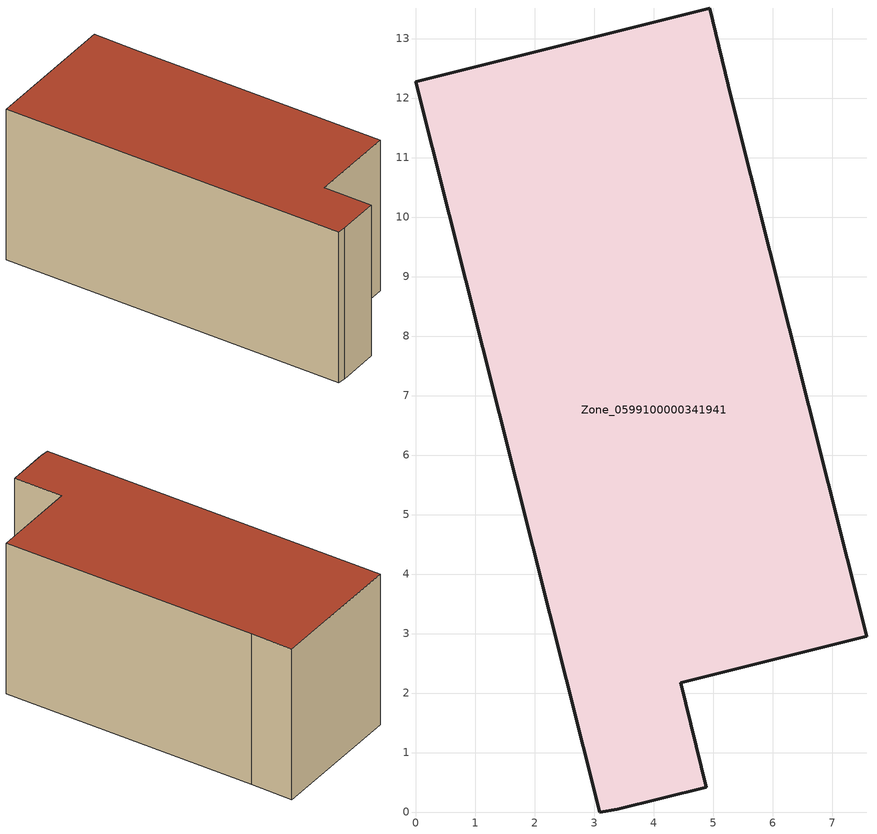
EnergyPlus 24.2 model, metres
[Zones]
Zone_0599100000341941
 floor ground (C_G): 0,12.27 4.94,13.51 5.3,12 7.58,2.95 4.45,2.17 4.88,0.42 3.39,0.05 3.09,0 z0
 wall outside (C_F): 3.09,0 3.39,0.05 4.88,0.42 4.45,2.17 7.58,2.95 5.3,12 4.94,13.51 0,12.27 3.09,0 z0:5.78
 roof outside (C_R): 4.94,13.51 0,12.27 3.09,0 3.39,0.05 4.88,0.42 4.45,2.17 7.58,2.95 5.3,12 z5.78
[BUILDING]
Pand.0599100000341941: North Axis=0; Terrain=City; Loads Convergence Tolerance Value=0.04; Temperature Convergence Tolerance Value=0.4; Solar Distribution=FullExterior; Maximum Number of Warmup Days=25; Minimum Number of Warmup Days=1
[Site:Location]
Rotterdam.The.Hague.AP_ZH_NLD Design_Conditions: Latitude=51.96; Longitude=4.45; Time Zone=1; Elevation=-4.5
[SITE:GROUNDTEMPERATURE:BUILDINGSURFACE]
18, 18, 18, 18, 18, 18, 18, 18, 18, 18, 18, 18
[MATERIAL] Thermal Absorptance=0.9; Solar Absorptance=0.7; Visible Absorptance=0.7
Name | Roughness | Thickness | Conductivity | Density | Specific Heat
G.TI.1992-2005 | MediumSmooth | 0.15 | 0.06 | 540 | 1210
F.TI.1992-2005 | Rough | 0.3 | 0.12 | 1920 | 840
R.TI.1992-2005 | MediumRough | 0.2 | 0.08 | 1500 | 1000
[CONSTRUCTION]
C_G: G.TI.1992-2005
C_F: F.TI.1992-2005
C_R: R.TI.1992-2005
[ZONE]
Zone_0599100000341941: Type=1; Multiplier=1; Ceiling Height=Autocalculate; Volume=Autocalculate; Floor Area=autocalculate; Part of Total Floor Area=Yes
[ZONEINFILTRATION:DESIGNFLOWRATE]
Infil_Zone_0599100000341941: Zone or ZoneList or Space or SpaceList=Zone_0599100000341941; Schedule=AlwaysOn; Design Flow Rate Calculation Method=Flow/Area; Flow Rate per Floor Area=0.0015; Constant Term Coefficient=1; Temperature Term Coefficient=0; Velocity Term Coefficient=0; Velocity Squared Term Coefficient=0
[HVACTEMPLATE:ZONE:IDEALLOADSAIRSYSTEM]
Zone_0599100000341941: Maximum Heating Supply Air Temperature=50; Minimum Cooling Supply Air Temperature=13; Maximum Heating Supply Air Humidity Ratio=0.0156; Minimum Cooling Supply Air Humidity Ratio=0.0077; Heating Limit=NoLimit; Cooling Limit=NoLimit; Dehumidification Control Type=ConstantSensibleHeatRatio; Cooling Sensible Heat Ratio=0.7; Dehumidification Setpoint=60; Humidification Control Type=None; Humidification Setpoint=30; Outdoor Air Method=None; Outdoor Air Flow Rate per Person=0.00944; Outdoor Air Flow Rate per Zone Floor Area=0; Outdoor Air Flow Rate per Zone=0; Demand Controlled Ventilation Type=None; Outdoor Air Economizer Type=NoEconomizer; Heat Recovery Type=None; Sensible Heat Recovery Effectiveness=0.7; Latent Heat Recovery Effectiveness=0.65
[ZONECONTROL:THERMOSTAT]
ThermostatControl_Zone_0599100000341941: Zone or ZoneList=Zone_0599100000341941; Control Type Schedule=DualSetpointControlType; Control 1=Thermostat_Zone_0599100000341941; Temperature Difference Between Cutout And Setpoint=0
[THERMOSTATSETPOINT:DUALSETPOINT]
Thermostat_Zone_0599100000341941: Heating Setpoint Temperature Schedule=HeatingSetpoint_Zone_0599100000341941; Cooling Setpoint Temperature Schedule=CoolingSetpoint_Zone_0599100000341941
[SCHEDULE:COMPACT]
HeatingSetpoint_Zone_0599100000341941: Through: 12/31, For: AllDays, Until: 24:00, 21
CoolingSetpoint_Zone_0599100000341941: Through: 12/31, For: AllDays, Until: 24:00, 24
DualSetpointControlType: Through: 12/31, For: AllDays, Until: 24:00, 4
AlwaysOn: Through: 12/31, For: AllDays, Until: 24:00, 1
